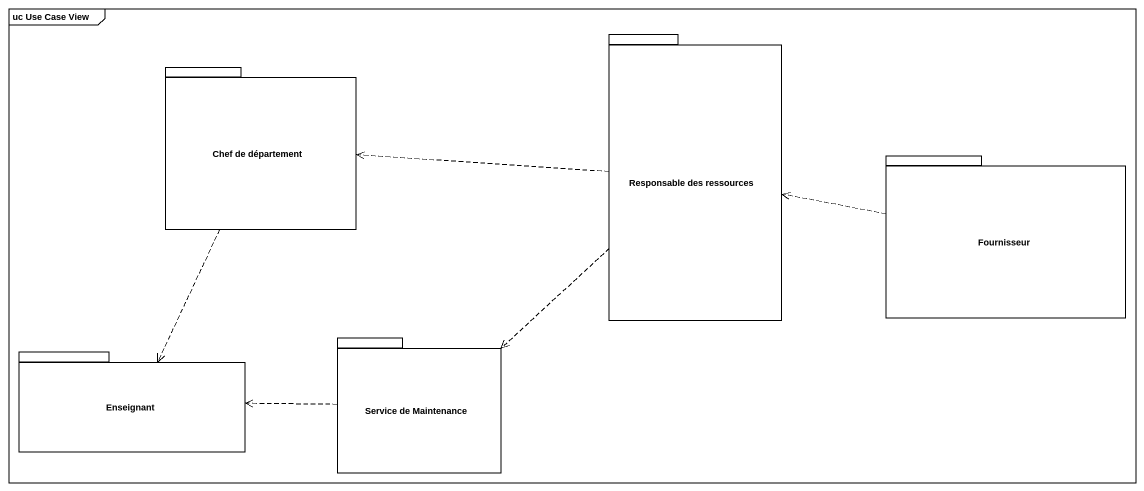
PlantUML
@startuml
mainframe uc Use Case View
package "Responsable des ressources" as Responsable_des_ressources {
}
package "Chef de département" as Chef_de_département {
}
package Fournisseur {
}
package Enseignant {
}
package "Service de Maintenance" as Service_de_Maintenance {
}
Responsable_des_ressources .left.> Chef_de_département
Responsable_des_ressources ..> Service_de_Maintenance
Chef_de_département ..> Enseignant
Fournisseur .left.> Responsable_des_ressources
Service_de_Maintenance .left.> Enseignant
@enduml
